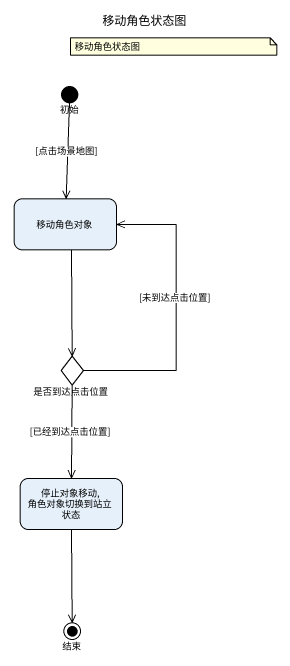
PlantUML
@startuml
title 移动角色状态图
hide empty description
state 初始 <<start>>
state 移动角色对象
state 是否到达点击位置 <<choice>>
state "停止对象移动,角色对象切换到站立状态" as 停止对象移动_角色对象切换到站立状态
state 结束 <<end>>
初始 --> 移动角色对象 : [点击场景地图]
移动角色对象 --> 是否到达点击位置
是否到达点击位置 -up-> 移动角色对象 : [未到达点击位置]
是否到达点击位置 --> 停止对象移动_角色对象切换到站立状态 : [已经到达点击位置]
停止对象移动_角色对象切换到站立状态 --> 结束
note as N1
  移动角色状态图
end note
@enduml
